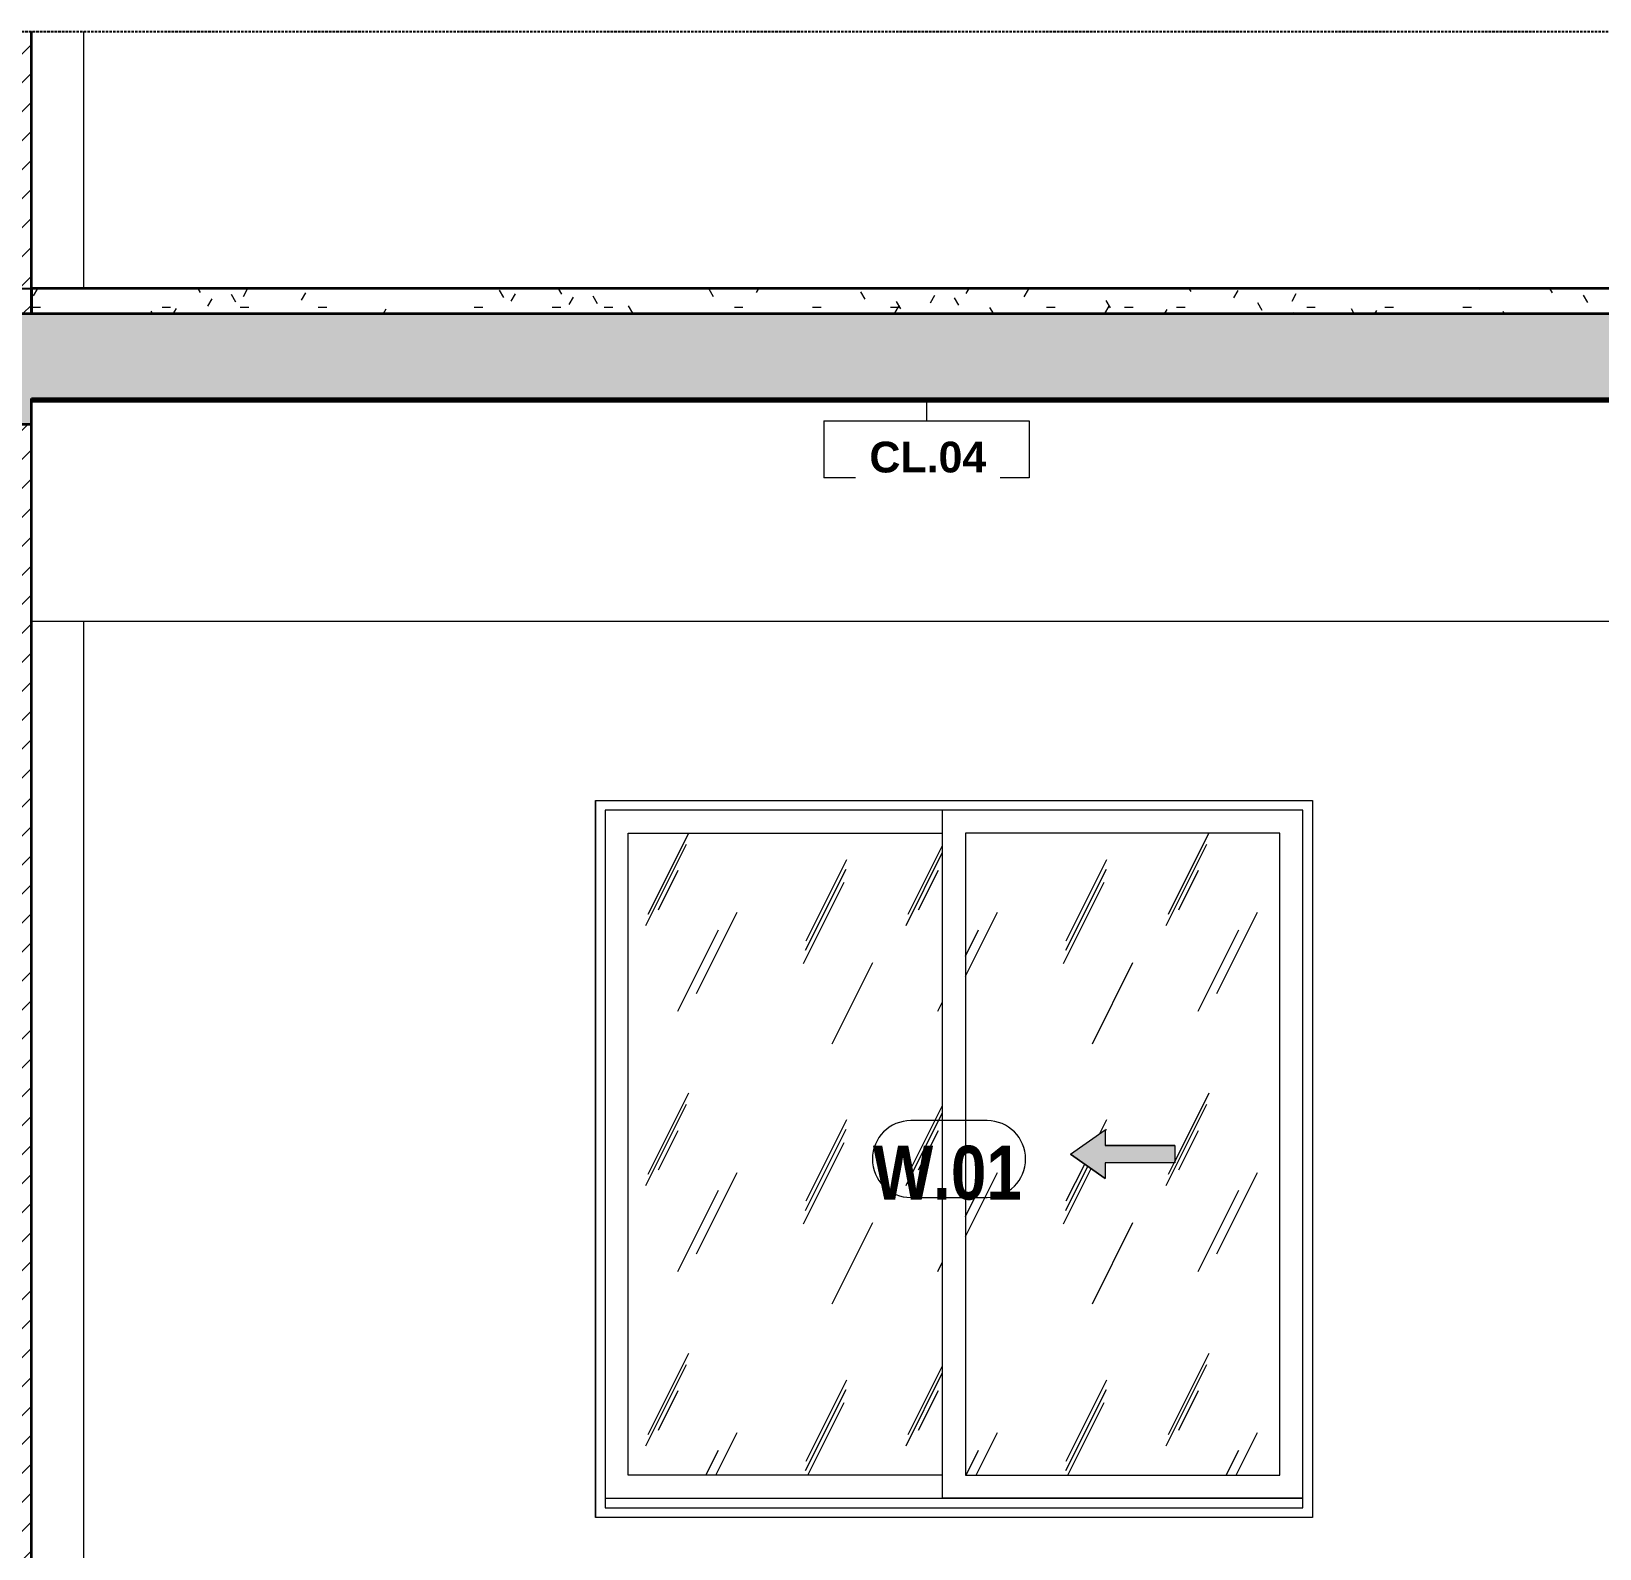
# Model space of a CAD drawing. Header units: millimetres. Extents: x 42054 to 236235, y 253 to 78637.
# Drawn here: x 124228 to 127290, y 3139 to 6102 of the extents above; entities that cross this region are included whole.
import ezdxf

# ---------------------------------------------------------------- set-up
doc = ezdxf.new("R2010")
doc.units = ezdxf.units.MM
for name, pattern in [('Centre', [31.75, 6.35, -4.7625, 15.875, -4.7625]), ('Hidden', [7.14375, 4.7625, -2.38125]), ('IMPORT-CENTER _2_', [40.64, 25.4, -5.08, 5.08, -5.08])]:
    doc.linetypes.add(name, pattern=pattern)
for name, color, linetype, lineweight in [('0-5', 130, 'Continuous', 5), ('A-CLNG-1', 250, 'Continuous', 35), ('A-CLNG-IDEN', 151, 'Continuous', 9), ('A-DETL-GENF', 92, 'Continuous', 18), ('A-DETL-GENF-4', 92, 'Hidden', 25), ('A-DETL-GENF-5', 9, 'Continuous', 18), ('A-DETL-MEDM', 33, 'Continuous', 35), ('A-FLOR-FNSH-1', 250, 'Continuous', 35), ('A-FLOR-LEVL-2', 51, 'Centre', 9), ('A-FLOR-PATT-1', 253, 'Continuous', 18), ('A-FLOR-PATT-3', 67, 'Continuous', 18), ('A-GLAZ', 151, 'Continuous', 18), ('A-GLAZ-IDEN', 152, 'Continuous', 9), ('A-WALL', 113, 'Continuous', 18), ('A-WALL-2', 250, 'Continuous', 35), ('A-WALL-PATT-1', 9, 'Continuous', 18), ('G-IMPT', 8, 'Continuous', 18), ('G-IMPT-5', 8, 'IMPORT-CENTER _2_', 18), ('M-EQPM', 50, 'Continuous', 18), ('M-EQPM-3', 50, 'Continuous', 25), ('S-BEAM-1', 7, 'Continuous', 18), ('S-COLS', 52, 'Continuous', 18)]:
    doc.layers.add(name, color=color, linetype=linetype, lineweight=lineweight)
doc.styles.add('Arial_B_2', font='arialbd.ttf', dxfattribs={"width": 0.85, "height": 105})
doc.styles.add('Arial_B_3', font='arialbd.ttf', dxfattribs={"height": 60})
pattern_1 = [(50, (-63782, 15773.77), (364.368, -31.878), [38.1, -419.1]), (355, (-63782, 15773.77), (-70.486, 382.113), [30.48, -335.28]), (100.451, (-63751.62, 15771.12), (293.885, 350.233), [32.38, -356.18]), (46.184, (-63782, 15875.38), (542.158, -84.086), [57.15, -628.65]), (96.636, (-63736.8, 15868.37), (474.805, 494.855), [48.57, -534.27]), (351.184, (-63782, 15875.4), (474.81, 494.85), [45.72, -502.92]), (21, (-63731.2, 15849.98), (303.2285, -204.5305), [38.1, -419.1]), (326, (-63731.2, 15849.98), (123.604, 368.376), [30.48, -335.28]), (71.451, (-63705.92, 15832.93), (426.834, 163.843), [32.38, -356.18]), (37.5, (-63781.99, 15773.77), (6.1766, 169.1102), [3.353, -327.863, 3.353, -337.007, -336.55]), (37.5, (-63781.99, 15773.77), (6.1766, 169.1102), [-671.576, 3.353, -333.197]), (7.5, (-63781.99, 15773.77), (133.639, 200.3615), [3.353, -190.703, 3.353, -320.243, -128.27]), (7.5, (-63781.99, 15773.77), (133.639, 200.3615), [-517.652, 3.353, -124.917]), (327.5, (-63895.27, 15773.77), (271.1818, -11.4584), [3.353, -123.647, 3.353, -392.887, -525.78]), (327.5, (-63895.27, 15773.77), (271.1818, -11.4584), [-523.24, 3.353, -522.427]), (317.5, (-63946.07, 15773.77), (296.2585, 50.853), [3.353, -161.747, 3.353, -259.791, -373.38]), (317.5, (-63946.07, 15773.77), (296.2585, 50.853), [-428.244, 3.353, -370.027]), (45, (-63781.99, 15773.77), (-125.7236, 125.7236), []), (45, (-63781.99, 15964.27), (-125.7236, 125.7236), [])]
pattern_2 = [(45, (-63781.988, 15773.775), (-28.28427, 28.28427), [])]
pattern_3 = [(63.435, (-63185.23, 15808.55), (-0.0009, 508.0002), [177.488, -958.435]), (63.435, (-63693.23, 15808.55), (-0.0009, 508.0002), [177.488, -958.435]), (63.435, (-62942.05, 15906.7), (-0.0009, 508.0002), [177.488, -958.435]), (63.435, (-63450.05, 15906.7), (-0.0009, 508.0002), [177.488, -958.435]), (63.435, (-62978.86, 15872.05), (-0.0009, 508.0002), [177.488, -958.435]), (63.435, (-63486.86, 15872.05), (-0.0009, 508.0002), [177.488, -958.435]), (63.435, (-63016.38, 16070.47), (-0.0009, 508.0002), [86.267, -1049.655]), (63.435, (-63524.38, 16070.47), (-0.0009, 508.0002), [86.267, -1049.655]), (63.435, (-63040.92, 16039.76), (-0.0009, 508.0002), [177.488, -958.435]), (63.435, (-63548.92, 16039.76), (-0.0009, 508.0002), [177.488, -958.435]), (63.435, (-63036.58, 16061.8), (-0.0009, 508.0002), [177.488, -958.435]), (63.435, (-63544.58, 16061.8), (-0.0009, 508.0002), [177.488, -958.435]), (63.435, (-63241.54, 15965.1), (-0.0009, 508.0002), [177.488, -958.435]), (63.435, (-63749.54, 15965.1), (-0.0009, 508.0002), [177.488, -958.435]), (63.435, (-63237.2, 15991.07), (-0.0009, 508.0002), [177.488, -958.435]), (63.435, (-63745.2, 15991.07), (-0.0009, 508.0002), [177.488, -958.435]), (63.435, (-63236.04, 16009.8), (-0.0009, 508.0002), [177.488, -958.435]), (63.435, (-63744.04, 16009.8), (-0.0009, 508.0002), [177.488, -958.435])]

# ---------------------------------------------------------------- blocks, each defined once
blk = doc.blocks.new('NCV_TKTC_KET CAU_rvt-7-TKCS_CĂN HỘ LOẠI 1A - MẶT CẮT 6')
at = {"layer": 'A-FLOR-PATT-1'}
h = blk.add_hatch(dxfattribs=at)
h.set_pattern_fill('FP_13', color=256, style=0, pattern_type=2)
h.set_pattern_definition(pattern_1)
h.paths.add_polyline_path([(-65032.2, 5380), (-65032.2, 5385), (-68536.9, 5385), (-68536.9, 5380), (-65135.2, 5380)])
h.paths.add_polyline_path([(-70841.9, 5380), (-70111.9, 5380), (-70111.9, 5385), (-70841.9, 5385)])
h.paths.add_polyline_path([(-69835.3, 5500), (-69835.3, 5550), (-69836.9, 5550), (-69836.9, 5500)])
h = blk.add_hatch(dxfattribs=at)
h.set_pattern_fill('FP_13', color=256, style=0, pattern_type=2)
h.set_pattern_definition(pattern_1)
h.paths.add_polyline_path([(-65032.2, 5380), (-65032.2, 5385), (-68536.9, 5385), (-68536.9, 5380), (-65135.2, 5380)])
h.paths.add_polyline_path([(-70841.9, 5380), (-70111.9, 5380), (-70111.9, 5385), (-70841.9, 5385)])
h.paths.add_polyline_path([(-69835.3, 5500), (-69835.3, 5550), (-69836.9, 5550), (-69836.9, 5500)])
at = {"layer": 'A-FLOR-FNSH-1'}
blk.add_line((-68536.9, 5380), (-65032.2, 5380), dxfattribs=at)
at = {"layer": 'S-BEAM-1'}
blk.add_line((-68536.9, 4950), (-64936.9, 4950), dxfattribs=at)
blk = doc.blocks.new('NCV_TKTC_TANG 2_rvt-6-TKCS_CĂN HỘ LOẠI 1A - MẶT CẮT 6')
at = {"layer": 'A-FLOR-PATT-3'}
h = blk.add_hatch(dxfattribs=at)
h.set_pattern_fill('FP_15', color=256, style=0, pattern_type=2)
h.set_pattern_definition([(0, (-63781.99, 15773.775), (203.2, 50.8), [16.764, -135.636, 16.764, -135.636, -812.8]), (0, (-63781.99, 15773.775), (203.2, 50.8), [-304.8, 16.764, -288.036, 16.764, -135.636, -355.6]), (0, (-63781.99, 15773.775), (203.2, 50.8), [-762, 16.764, -84.836, 16.764, -237.236]), (120, (-63705.79, 15799.175), (-145.5941, 150.57636), [16.764, -135.636, 16.764, -948.436]), (120, (-63705.79, 15799.175), (-145.5941, 150.57636), [-169.164, -135.636, 16.764, -288.036, -508]), (120, (-63705.79, 15799.175), (-145.5941, 150.57636), [-609.6, 16.764, -135.636, 16.764, -338.836]), (120, (-63705.79, 15799.175), (-145.5941, 150.57636), [-778.764, -84.836, 16.764, -237.236]), (240, (-63680.39, 15900.775), (-57.6059, -201.37636), [16.764, -135.636, 16.764, -948.436]), (240, (-63680.39, 15900.775), (-57.6059, -201.37636), [-169.164, -135.636, 16.764, -288.036, -508]), (240, (-63680.39, 15900.775), (-57.6059, -201.37636), [-609.6, 16.764, -135.636, 16.764, -338.836]), (240, (-63680.39, 15900.775), (-57.6059, -201.37636), [-778.764, -84.836, 16.764, -237.236])])
h.paths.add_polyline_path([(-68435.3, 5550), (-64936.9, 5550), (-64936.9, 5600), (-68536.9, 5600), (-68536.9, 5550)])
at = {"layer": 'A-WALL-PATT-1'}
h = blk.add_hatch(dxfattribs=at)
h.set_pattern_fill('FP_14', color=256, style=0, pattern_type=2)
h.set_pattern_definition(pattern_2)
h.paths.add_polyline_path([(-68635.3, 5550), (-68536.9, 5550), (-68536.9, 6101.8), (-68636.9, 6101.8), (-68636.9, 5550)])
at = {"layer": 'A-FLOR-FNSH-1'}
for p, q in [((-64936.9, 5600), (-68536.9, 5600)), ((-68536.9, 5600), (-68536.9, 5550))]:
    blk.add_line(p, q, dxfattribs=at)
at = {"layer": 'A-WALL-2'}
blk.add_line((-68536.9, 5550), (-68536.9, 6101.8), dxfattribs=at)
blk = doc.blocks.new('NCV_TKTC_TANG 1_rvt-6-TKCS_CĂN HỘ LOẠI 1A - MẶT CẮT 6')
at = {"layer": 'A-WALL-PATT-1'}
h = blk.add_hatch(dxfattribs=at)
h.set_pattern_fill('FP_14', color=256, style=0, pattern_type=2)
h.set_pattern_definition(pattern_2)
h.paths.add_polyline_path([(-68635.3, 2150), (-68536.9, 2150), (-68536.9, 5335), (-68635.3, 5335), (-68635.3, 5330.8), (-68636.9, 5330), (-68636.9, 2150)])
at = {"layer": 'A-CLNG-1'}
blk.add_line((-68536.9, 5380), (-65032.2, 5380), dxfattribs=at)
at = {"layer": 'A-WALL-2'}
blk.add_line((-68536.9, 2150), (-68536.9, 5335), dxfattribs=at)
blk = doc.blocks.new('1_FAMILY RVT - W01-WxH 1400x1400xmm-389822-TKCS_CĂN HỘ LOẠI 1A - MẶT CẮT 6')
at = {"layer": 'A-GLAZ'}
h = blk.add_hatch(dxfattribs=at)
h.set_pattern_fill('FP_25', color=256, style=0, pattern_type=2)
h.set_pattern_definition(pattern_3)
h.paths.add_polyline_path([(-67144.8, 3282.6), (-66757.5, 3282.6), (-66757.5, 4536.5), (-67371.8, 4536.5), (-67371.8, 3282.6)])
h = blk.add_hatch(dxfattribs=at)
h.set_pattern_fill('FP_25', color=256, style=0, pattern_type=2)
h.set_pattern_definition(pattern_3)
h.paths.add_polyline_path([(-66713.1, 3282.6), (-66098.8, 3282.6), (-66098.8, 4536.5), (-66713.1, 4536.5), (-66713.1, 3864.6)])
h.paths.add_polyline_path([(-66439.8, 3862.1), (-66507.5, 3909.5), (-66439.8, 3957), (-66439.8, 3926.5), (-66304.3, 3926.5), (-66304.3, 3892.6), (-66439.8, 3892.6), (-66439.8, 3864.6)])
blk.add_hatch(color=256, dxfattribs=at).paths.add_polyline_path([(-66439.8, 3862.1), (-66439.8, 3892.6), (-66304.3, 3892.6), (-66304.3, 3926.5), (-66439.8, 3926.5), (-66439.8, 3957), (-66507.5, 3909.5), (-66443.5, 3864.6)])
at = {"layer": 'A-DETL-GENF'}
for p, q in [((-66507.5, 3909.5), (-66439.8, 3957)), ((-66507.5, 3909.5), (-66439.8, 3957)), ((-66439.8, 3957), (-66439.8, 3926.5)), ((-66439.8, 3957), (-66439.8, 3926.5)), ((-66439.8, 3926.5), (-66304.3, 3926.5)), ((-66304.3, 3926.5), (-66439.8, 3926.5)), ((-66304.3, 3926.5), (-66304.3, 3892.6)), ((-66304.3, 3926.5), (-66304.3, 3892.6)), ((-66439.8, 3862.1), (-66507.5, 3909.5)), ((-66507.5, 3909.5), (-66439.8, 3862.1)), ((-66304.3, 3892.6), (-66439.8, 3892.6)), ((-66439.8, 3892.6), (-66439.8, 3862.1)), ((-66304.3, 3892.6), (-66439.8, 3892.6)), ((-66439.8, 3892.6), (-66439.8, 3862.1))]:
    blk.add_line(p, q, dxfattribs=at)
at = {"layer": 'A-GLAZ'}
for p, q in [((-67435.3, 4600), (-66035.3, 4600)), ((-67435.3, 4600), (-67435.3, 3200)), ((-66035.3, 4600), (-66035.3, 3200)), ((-67416.3, 4581), (-67416.3, 3219)), ((-66054.4, 4581), (-67416.3, 4581)), ((-66757.5, 3238.1), (-66757.5, 4581)), ((-66054.4, 3219), (-66054.4, 4581)), ((-67371.8, 4536.5), (-66757.5, 4536.5)), ((-67371.8, 3282.6), (-67371.8, 4536.5)), ((-66098.8, 4536.5), (-66713.1, 4536.5)), ((-66713.1, 4536.5), (-66713.1, 3282.6)), ((-66098.8, 3282.6), (-66098.8, 4536.5)), ((-66757.5, 3282.6), (-67371.8, 3282.6)), ((-66713.1, 3282.6), (-66098.8, 3282.6)), ((-67416.3, 3238.1), (-66054.4, 3238.1)), ((-67416.3, 3219), (-66054.4, 3219)), ((-66054.4, 3238.1), (-66757.5, 3238.1)), ((-66035.3, 3200), (-67435.3, 3200))]:
    blk.add_line(p, q, dxfattribs=at)
blk = doc.blocks.new('TKTC_XREF_251221_MB TANG 2-7 - TKTC_XREF_260130_MB TANG 2-5_dwg_$cc-4746802-TKCS_CĂN HỘ LOẠI 1A - MẶT CẮT 6')
at = {"layer": 'G-IMPT-5'}
for p, q in [((-66357.5, 5600), (-66478.6, 5600)), ((-66417.6, 5600), (-66418.5, 5600))]:
    blk.add_line(p, q, dxfattribs=at)
at = {"layer": 'M-EQPM'}
for p, q in [((-66373, 5600), (-66463, 5600)), ((-66463, 5600), (-66418, 5600)), ((-66418.3, 5600), (-66418.3, 5600)), ((-66418, 5600), (-66373, 5600))]:
    blk.add_line(p, q, dxfattribs=at)
blk = doc.blocks.new('TKTC_XREF_251221_MB TANG 2-7 - TKTC_XREF_260130_MB TANG 2-5_dwg_CUM U_DN100-4746799-TKCS_CĂN HỘ LOẠI 1A - MẶT CẮT 6')
at = {"layer": 'G-IMPT'}
for p, q in [((-66474.3, 5600), (-66472, 5600)), ((-66473.2, 5600), (-66466.3, 5600)), ((-66472.9, 5600), (-66472.5, 5600)), ((-66363.5, 5600), (-66472.5, 5600)), ((-66472, 5600), (-66467.5, 5600)), ((-66472, 5600), (-66472, 5600)), ((-66471.8, 5600), (-66471, 5600)), ((-66471, 5600), (-66468.5, 5600)), ((-66471, 5600), (-66468.5, 5600)), ((-66471, 5600), (-66468.5, 5600)), ((-66468.5, 5600), (-66467.8, 5600)), ((-66467.5, 5600), (-66465.2, 5600)), ((-66467.4, 5600), (-66467.5, 5600)), ((-66369.9, 5600), (-66466.2, 5600)), ((-66373, 5600), (-66463, 5600)), ((-66371.7, 5600), (-66369.4, 5600)), ((-66370.5, 5600), (-66363.7, 5600)), ((-66369.4, 5600), (-66364.8, 5600)), ((-66369.4, 5600), (-66369.4, 5600)), ((-66369.2, 5600), (-66368.4, 5600)), ((-66368.4, 5600), (-66365.9, 5600)), ((-66368.4, 5600), (-66365.9, 5600)), ((-66368.4, 5600), (-66365.9, 5600)), ((-66365.9, 5600), (-66365.1, 5600)), ((-66364.8, 5600), (-66362.6, 5600)), ((-66364.8, 5600), (-66364.8, 5600)), ((-66363.9, 5600), (-66363.5, 5600))]:
    blk.add_line(p, q, dxfattribs=at)
at = {"layer": 'G-IMPT', "flags": 128}
for points in [[(-66474.3, 5600), (-66475.8, 5600), (-66475.8, 5600), (-66463.6, 5600), (-66463.6, 5600), (-66465.2, 5600)], [(-66465.2, 5600), (-66465.2, 5600), (-66474.3, 5600), (-66474.3, 5600)], [(-66471.8, 5600), (-66471.8, 5600), (-66467.8, 5600), (-66467.7, 5600)], [(-66466.5, 5600), (-66466.2, 5600), (-66463, 5600)], [(-66371.6, 5600), (-66373.1, 5600), (-66373.1, 5600), (-66361, 5600), (-66361, 5600), (-66362.5, 5600)], [(-66370.2, 5600), (-66369.9, 5600), (-66373, 5600)], [(-66362.6, 5600), (-66362.5, 5600), (-66371.6, 5600), (-66371.7, 5600)], [(-66369.1, 5600), (-66369.2, 5600), (-66365.1, 5600), (-66365.1, 5600)]]:
    blk.add_lwpolyline(points, dxfattribs=at)
blk = doc.blocks.new('TKTC_XREF_251221_MB TANG 2-7 - TKTC_XREF_260130_MB TANG 2-5_dwg_$cc-4746798-TKCS_CĂN HỘ LOẠI 1A - MẶT CẮT 6')
at = {"layer": 'G-IMPT-5'}
for p, q in [((-66581.7, 5600), (-66734.8, 5600)), ((-66658.2, 5600), (-66658.3, 5600))]:
    blk.add_line(p, q, dxfattribs=at)
at = {"layer": 'M-EQPM'}
for p, q in [((-66601.4, 5600), (-66715.1, 5600)), ((-66715.1, 5600), (-66658.2, 5600)), ((-66658.3, 5600), (-66658.3, 5600)), ((-66658.2, 5600), (-66601.4, 5600))]:
    blk.add_line(p, q, dxfattribs=at)
blk = doc.blocks.new('TKTC_XREF_251221_MB TANG 2-7 - TKTC_XREF_260130_MB TANG 2-5_dwg_CUM U_DN100-V100-TKCS_CĂN HỘ LOẠI 1A - MẶT CẮT 6')
at = {"layer": 'G-IMPT'}
for p, q in [((-66726.9, 5600), (-66729.8, 5600)), ((-66719.7, 5600), (-66728.3, 5600)), ((-66728, 5600), (-66590.3, 5600)), ((-66728, 5600), (-66728, 5600)), ((-66721.2, 5600), (-66726.9, 5600)), ((-66726.9, 5600), (-66726.9, 5600)), ((-66725.6, 5600), (-66726.6, 5600)), ((-66722.4, 5600), (-66725.6, 5600)), ((-66722.4, 5600), (-66725.6, 5600)), ((-66722.4, 5600), (-66725.6, 5600)), ((-66721.5, 5600), (-66722.4, 5600)), ((-66718.3, 5600), (-66721.2, 5600)), ((-66721.2, 5600), (-66721.2, 5600)), ((-66720, 5600), (-66598.3, 5600)), ((-66716, 5600), (-66602.3, 5600)), ((-66597.2, 5600), (-66600.1, 5600)), ((-66590.1, 5600), (-66598.7, 5600)), ((-66591.5, 5600), (-66597.2, 5600)), ((-66597.2, 5600), (-66597.2, 5600)), ((-66596, 5600), (-66596.9, 5600)), ((-66592.8, 5600), (-66596, 5600)), ((-66592.8, 5600), (-66596, 5600)), ((-66592.8, 5600), (-66596, 5600)), ((-66591.8, 5600), (-66592.8, 5600)), ((-66588.6, 5600), (-66591.5, 5600)), ((-66591.5, 5600), (-66591.5, 5600)), ((-66590.4, 5600), (-66590.3, 5600))]:
    blk.add_line(p, q, dxfattribs=at)
at = {"layer": 'G-IMPT', "flags": 128}
for points in [[(-66718.3, 5600), (-66716.4, 5600), (-66716.4, 5600), (-66731.7, 5600), (-66731.7, 5600), (-66729.8, 5600)], [(-66729.8, 5600), (-66729.8, 5600), (-66718.3, 5600), (-66718.3, 5600)], [(-66721.5, 5600), (-66721.5, 5600), (-66726.6, 5600), (-66726.6, 5600)], [(-66720, 5600), (-66720, 5600), (-66716, 5600)], [(-66598.3, 5600), (-66598.3, 5600), (-66602.3, 5600)], [(-66588.6, 5600), (-66586.7, 5600), (-66586.7, 5600), (-66602, 5600), (-66602, 5600), (-66600.1, 5600)], [(-66600.1, 5600), (-66600.1, 5600), (-66588.6, 5600), (-66588.6, 5600)], [(-66591.8, 5600), (-66591.8, 5600), (-66596.9, 5600), (-66596.9, 5600)]]:
    blk.add_lwpolyline(points, dxfattribs=at)
blk = doc.blocks.new('TKTC_XREF_251221_MB TANG 2-7 - TKTC_XREF_260130_MB TANG 2-5_dwg_$cc-4746795-TKCS_CĂN HỘ LOẠI 1A - MẶT CẮT 6')
at = {"layer": 'G-IMPT-5'}
for p, q in [((-66261.3, 5600), (-66108.3, 5600)), ((-66184.7, 5600), (-66184.9, 5600))]:
    blk.add_line(p, q, dxfattribs=at)
at = {"layer": 'M-EQPM'}
for p, q in [((-66184.8, 5600), (-66241.7, 5600)), ((-66241.7, 5600), (-66127.9, 5600)), ((-66184.8, 5600), (-66184.8, 5600)), ((-66127.9, 5600), (-66184.8, 5600))]:
    blk.add_line(p, q, dxfattribs=at)
blk = doc.blocks.new('TKTC_XREF_251221_MB TANG 2-7 - TKTC_XREF_260130_MB TANG 2-5_dwg_$cc-4746801-TKCS_CĂN HỘ LOẠI 1A - MẶT CẮT 6')
at = {"layer": 'G-IMPT-5'}
for p, q in [((-65986.3, 5600), (-66107.4, 5600)), ((-66046.4, 5600), (-66047.3, 5600))]:
    blk.add_line(p, q, dxfattribs=at)
at = {"layer": 'M-EQPM'}
for p, q in [((-66001.9, 5600), (-66091.9, 5600)), ((-66091.9, 5600), (-66046.9, 5600)), ((-66047.2, 5600), (-66047.2, 5600)), ((-66046.9, 5600), (-66001.9, 5600))]:
    blk.add_line(p, q, dxfattribs=at)
blk = doc.blocks.new('TKTC_XREF_251221_MB TANG 2-7 - TKTC_XREF_251221_MB TANG 2-7-2039446-TKCS_CĂN HỘ LOẠI 1A - MẶT CẮT 6')
at = {"layer": 'M-EQPM'}
for p, q in [((-66736.5, 5600), (-66736.2, 5600)), ((-65986.3, 5600), (-66736.5, 5600)), ((-66736.2, 5600), (-65984.3, 5600)), ((-66735.5, 5600), (-66735.2, 5600)), ((-65985.4, 5600), (-66735.5, 5600)), ((-66735.2, 5600), (-65985.1, 5600)), ((-66734.7, 5600), (-66734.5, 5600)), ((-65984.6, 5600), (-66734.7, 5600)), ((-66734.5, 5600), (-65986, 5600)), ((-65986, 5600), (-65986.3, 5600)), ((-65985.1, 5600), (-65985.4, 5600)), ((-65984.3, 5600), (-65984.6, 5600))]:
    blk.add_line(p, q, dxfattribs=at)
at = {"layer": 'M-EQPM-3'}
blk.add_line((-70841.9, 5600), (-60954.4, 5600), dxfattribs=at)
for name, p in [('TKTC_XREF_251221_MB TANG 2-7 - TKTC_XREF_260130_MB TANG 2-5_dwg_$cc-4746798-TKCS_CĂN HỘ LOẠI 1A - MẶT CẮT 6', (-1, 0)), ('TKTC_XREF_251221_MB TANG 2-7 - TKTC_XREF_260130_MB TANG 2-5_dwg_$cc-4746798-TKCS_CĂN HỘ LOẠI 1A - MẶT CẮT 6', (0, 0)), ('TKTC_XREF_251221_MB TANG 2-7 - TKTC_XREF_260130_MB TANG 2-5_dwg_$cc-4746798-TKCS_CĂN HỘ LOẠI 1A - MẶT CẮT 6', (0.8, 0)), ('TKTC_XREF_251221_MB TANG 2-7 - TKTC_XREF_260130_MB TANG 2-5_dwg_CUM U_DN100-V100-TKCS_CĂN HỘ LOẠI 1A - MẶT CẮT 6', (-1, 0)), ('TKTC_XREF_251221_MB TANG 2-7 - TKTC_XREF_260130_MB TANG 2-5_dwg_CUM U_DN100-V100-TKCS_CĂN HỘ LOẠI 1A - MẶT CẮT 6', (0, 0)), ('TKTC_XREF_251221_MB TANG 2-7 - TKTC_XREF_260130_MB TANG 2-5_dwg_CUM U_DN100-V100-TKCS_CĂN HỘ LOẠI 1A - MẶT CẮT 6', (0.8, 0)), ('TKTC_XREF_251221_MB TANG 2-7 - TKTC_XREF_260130_MB TANG 2-5_dwg_$cc-4746802-TKCS_CĂN HỘ LOẠI 1A - MẶT CẮT 6', (-1, 0)), ('TKTC_XREF_251221_MB TANG 2-7 - TKTC_XREF_260130_MB TANG 2-5_dwg_$cc-4746802-TKCS_CĂN HỘ LOẠI 1A - MẶT CẮT 6', (0, 0)), ('TKTC_XREF_251221_MB TANG 2-7 - TKTC_XREF_260130_MB TANG 2-5_dwg_$cc-4746802-TKCS_CĂN HỘ LOẠI 1A - MẶT CẮT 6', (0.8, 0)), ('TKTC_XREF_251221_MB TANG 2-7 - TKTC_XREF_260130_MB TANG 2-5_dwg_CUM U_DN100-4746799-TKCS_CĂN HỘ LOẠI 1A - MẶT CẮT 6', (-1, 0)), ('TKTC_XREF_251221_MB TANG 2-7 - TKTC_XREF_260130_MB TANG 2-5_dwg_CUM U_DN100-4746799-TKCS_CĂN HỘ LOẠI 1A - MẶT CẮT 6', (0, 0)), ('TKTC_XREF_251221_MB TANG 2-7 - TKTC_XREF_260130_MB TANG 2-5_dwg_CUM U_DN100-4746799-TKCS_CĂN HỘ LOẠI 1A - MẶT CẮT 6', (0.8, 0)), ('TKTC_XREF_251221_MB TANG 2-7 - TKTC_XREF_260130_MB TANG 2-5_dwg_$cc-4746795-TKCS_CĂN HỘ LOẠI 1A - MẶT CẮT 6', (-1, 0)), ('TKTC_XREF_251221_MB TANG 2-7 - TKTC_XREF_260130_MB TANG 2-5_dwg_$cc-4746795-TKCS_CĂN HỘ LOẠI 1A - MẶT CẮT 6', (0, 0)), ('TKTC_XREF_251221_MB TANG 2-7 - TKTC_XREF_260130_MB TANG 2-5_dwg_$cc-4746795-TKCS_CĂN HỘ LOẠI 1A - MẶT CẮT 6', (0.8, 0)), ('TKTC_XREF_251221_MB TANG 2-7 - TKTC_XREF_260130_MB TANG 2-5_dwg_CUM U_DN100-V100-TKCS_CĂN HỘ LOẠI 1A - MẶT CẮT 6', (473.4, 0)), ('TKTC_XREF_251221_MB TANG 2-7 - TKTC_XREF_260130_MB TANG 2-5_dwg_CUM U_DN100-V100-TKCS_CĂN HỘ LOẠI 1A - MẶT CẮT 6', (474.3, 0)), ('TKTC_XREF_251221_MB TANG 2-7 - TKTC_XREF_260130_MB TANG 2-5_dwg_CUM U_DN100-V100-TKCS_CĂN HỘ LOẠI 1A - MẶT CẮT 6', (475.1, 0)), ('TKTC_XREF_251221_MB TANG 2-7 - TKTC_XREF_260130_MB TANG 2-5_dwg_$cc-4746801-TKCS_CĂN HỘ LOẠI 1A - MẶT CẮT 6', (-1, 0)), ('TKTC_XREF_251221_MB TANG 2-7 - TKTC_XREF_260130_MB TANG 2-5_dwg_$cc-4746801-TKCS_CĂN HỘ LOẠI 1A - MẶT CẮT 6', (0, 0)), ('TKTC_XREF_251221_MB TANG 2-7 - TKTC_XREF_260130_MB TANG 2-5_dwg_$cc-4746801-TKCS_CĂN HỘ LOẠI 1A - MẶT CẮT 6', (0.8, 0)), ('TKTC_XREF_251221_MB TANG 2-7 - TKTC_XREF_260130_MB TANG 2-5_dwg_CUM U_DN100-4746799-TKCS_CĂN HỘ LOẠI 1A - MẶT CẮT 6', (370.2, 0)), ('TKTC_XREF_251221_MB TANG 2-7 - TKTC_XREF_260130_MB TANG 2-5_dwg_CUM U_DN100-4746799-TKCS_CĂN HỘ LOẠI 1A - MẶT CẮT 6', (371.1, 0)), ('TKTC_XREF_251221_MB TANG 2-7 - TKTC_XREF_260130_MB TANG 2-5_dwg_CUM U_DN100-4746799-TKCS_CĂN HỘ LOẠI 1A - MẶT CẮT 6', (371.9, 0))]:
    blk.add_blockref(name, p)
blk = doc.blocks.new('BORDER VIEW - BORDER VIEW-3683200-TKCS_CĂN HỘ LOẠI 1A - MẶT CẮT 6')
at = {"layer": 'A-DETL-GENF-4'}
blk.add_line((-70691.9, 6101.8), (-61104.4, 6101.8), dxfattribs=at)
blk = doc.blocks.new('SSA-WINDOW TAG - 10-2062020-TKCS_CĂN HỘ LOẠI 1A - MẶT CẮT 6')
at = {"layer": 'A-GLAZ-IDEN'}
for p, q in [((-66670.5, 3975), (-66819.7, 3975)), ((-66819.7, 3825), (-66670.5, 3825))]:
    blk.add_line(p, q, dxfattribs=at)
for centre, start, end in [((-66819.7, 3900), 90, 270), ((-66670.5, 3900), 270, 90)]:
    blk.add_arc(centre, 75, start, end, dxfattribs=at)
blk = doc.blocks.new('M_Ceiling Tag w Height - M_Ceiling Tag-4076437-TKCS_CĂN HỘ LOẠI 1A - MẶT CẮT 6')
at = {"layer": 'A-CLNG-IDEN'}
for p, q in [((-66989.7, 5341.4), (-66989.7, 5230.2)), ((-66989.7, 5341.4), (-66588.6, 5341.4)), ((-66588.6, 5341.4), (-66588.6, 5230.2)), ((-66588.6, 5230.2), (-66989.7, 5230.2))]:
    blk.add_line(p, q, dxfattribs=at)

msp = doc.modelspace()

# ---------------------------------------------------------------- hatches: boundary and pattern name
at = {"layer": 'A-DETL-GENF-5'}
h = msp.add_hatch(dxfattribs=at)
h.set_pattern_fill('FP_13', color=256, style=0, pattern_type=2)
h.set_pattern_definition([(50, (128982.67, 15773.77), (364.368, -31.878), [38.1, -419.1]), (355, (128982.67, 15773.77), (-70.486, 382.113), [30.48, -335.28]), (100.451, (129013.03, 15771.12), (293.885, 350.233), [32.38, -356.18]), (46.184, (128982.67, 15875.38), (542.158, -84.086), [57.15, -628.65]), (96.636, (129027.85, 15868.37), (474.805, 494.855), [48.57, -534.27]), (351.184, (128982.67, 15875.4), (474.81, 494.85), [45.72, -502.92]), (21, (129033.47, 15849.98), (303.2285, -204.5305), [38.1, -419.1]), (326, (129033.47, 15849.98), (123.604, 368.376), [30.48, -335.28]), (71.451, (129058.74, 15832.93), (426.834, 163.843), [32.38, -356.18]), (37.5, (128982.67, 15773.77), (6.1766, 169.1102), [3.353, -327.863, 3.353, -337.007, -336.55]), (37.5, (128982.67, 15773.77), (6.1766, 169.1102), [-671.576, 3.353, -333.197]), (7.5, (128982.67, 15773.77), (133.639, 200.3615), [3.353, -190.703, 3.353, -320.243, -128.27]), (7.5, (128982.67, 15773.77), (133.639, 200.3615), [-517.652, 3.353, -124.917]), (327.5, (128869.38, 15773.77), (271.1818, -11.4584), [3.353, -123.647, 3.353, -392.887, -525.78]), (327.5, (128869.38, 15773.77), (271.1818, -11.4584), [-523.24, 3.353, -522.427]), (317.5, (128818.58, 15773.77), (296.2585, 50.853), [3.353, -161.747, 3.353, -259.791, -373.38]), (317.5, (128818.58, 15773.77), (296.2585, 50.853), [-428.244, 3.353, -370.027]), (45, (128982.67, 15773.77), (-125.7236, 125.7236), []), (45, (128982.67, 15964.27), (-125.7236, 125.7236), [])])
h.paths.add_polyline_path([(131127.7, 4950), (131233.2, 4950), (131233.2, 5330), (131810.2, 5330), (131810.2, 5500), (131129.3, 5500), (131129.3, 5550), (124127.7, 5550), (124127.7, 5500), (122927.7, 5500), (122927.7, 5550), (121922.7, 5550), (121922.7, 5385), (122652.7, 5385), (122652.7, 4951.3), (123152.7, 4951.3), (123152.7, 5335), (124227.7, 5335), (124227.7, 5385), (127732.4, 5385), (127732.4, 5150), (127932.7, 5150), (127932.7, 5380), (130833.2, 5380), (130833.2, 4950), (130927.7, 4950)])

# ---------------------------------------------------------------- linework, layer by layer
at = {"layer": 'A-CLNG-IDEN'}
msp.add_line((125975.5, 5380.2), (125975.5, 5341.4), dxfattribs=at)
at = {"layer": 'A-DETL-MEDM'}
for p, q in [((131129.3, 5550), (124127.7, 5550)), ((124227.7, 5335), (124227.7, 5385)), ((124227.7, 5385), (127732.4, 5385)), ((123152.7, 5335), (124227.7, 5335))]:
    msp.add_line(p, q, dxfattribs=at)
at = {"layer": 'A-FLOR-LEVL-2'}
msp.add_line((121529.2, 5600), (132451.1, 5600), dxfattribs=at)
at = {"layer": 'A-WALL'}
for p, q in [((124329.3, 6101.8), (124329.3, 5600)), ((124329.3, 4950), (124329.3, 2200)), ((125329.3, 3200), (125329.3, 4600)), ((125329.3, 4600), (126729.3, 4600)), ((126729.3, 4600), (126729.3, 3200)), ((126729.3, 3200), (125329.3, 3200))]:
    msp.add_line(p, q, dxfattribs=at)
at = {"layer": 'S-COLS'}
msp.add_line((124329.3, 6101.8), (124329.3, 5600), dxfattribs=at)

# ---------------------------------------------------------------- block references
at = {"layer": '0-5'}
for name in ['NCV_TKTC_KET CAU_rvt-7-TKCS_CĂN HỘ LOẠI 1A - MẶT CẮT 6', 'NCV_TKTC_TANG 2_rvt-6-TKCS_CĂN HỘ LOẠI 1A - MẶT CẮT 6', 'NCV_TKTC_TANG 1_rvt-6-TKCS_CĂN HỘ LOẠI 1A - MẶT CẮT 6']:
    msp.add_blockref(name, (192764.7, 0), dxfattribs=at)
at = {"layer": 'A-CLNG-IDEN'}
msp.add_blockref('M_Ceiling Tag w Height - M_Ceiling Tag-4076437-TKCS_CĂN HỘ LOẠI 1A - MẶT CẮT 6', (192764.7, 0), dxfattribs=at)
at = {"layer": 'A-DETL-GENF'}
msp.add_blockref('BORDER VIEW - BORDER VIEW-3683200-TKCS_CĂN HỘ LOẠI 1A - MẶT CẮT 6', (192764.7, 0), dxfattribs=at)
at = {"layer": 'A-GLAZ'}
msp.add_blockref('1_FAMILY RVT - W01-WxH 1400x1400xmm-389822-TKCS_CĂN HỘ LOẠI 1A - MẶT CẮT 6', (192764.7, 0), dxfattribs=at)
at = {"layer": 'A-GLAZ-IDEN'}
msp.add_blockref('SSA-WINDOW TAG - 10-2062020-TKCS_CĂN HỘ LOẠI 1A - MẶT CẮT 6', (192764.7, 0), dxfattribs=at)
at = {"layer": 'M-EQPM'}
msp.add_blockref('TKTC_XREF_251221_MB TANG 2-7 - TKTC_XREF_251221_MB TANG 2-7-2039446-TKCS_CĂN HỘ LOẠI 1A - MẶT CẮT 6', (192764.7, 0), dxfattribs=at)

# ---------------------------------------------------------------- texts
at = {"layer": 'A-GLAZ-IDEN', "insert": (126016.5, 3872.7), "char_height": 105, "width": 300.9, "attachment_point": 5, "line_spacing_factor": 0.936439, "style": 'Arial_B_2'}
msp.add_mtext('\\pt2.1252,4.2504,6.37455,8.49975,10.62495,12.75015,14.87535,16.9995,19.1247,21.2499,23.3751,25.5003,27.6255,29.74965,31.87485,34.00005,36.12525,38.25045,40.3746,42.4998,44.625,46.7502,48.8754,50.99955,53.12475,55.24995,57.37515,59.50035,61.6245,63.7497,65.8749,68.0001;W.01', dxfattribs=at)

# ---------------------------------------------------------------- next in the draw order: texts
at = {"layer": 'A-CLNG-IDEN', "insert": (125978.3, 5270.2), "char_height": 60, "width": 251.5, "attachment_point": 5, "line_spacing_factor": 0.936439, "style": 'Arial_B_3', "bg_fill": 3, "box_fill_scale": 1.25, "bg_fill_color": 256, "bg_fill_true_color": 13158600, "bg_fill_transparency": 0}
msp.add_mtext('\\pt634.9998,1270.0002,1905,2539.9998,3175.0002,3810,4444.9998,5080.0002,5715,6349.9998,6985.0002,7620,8254.9998,8890.0002,9525,10159.9998,10795.0002,11430,12064.9998,12700.0002,13335,13969.9998,14605.0002,15240,15874.9998,16510.0002,17145,17779.9998,18415.0002,19050,19684.9998,20320.0002;CL.04', dxfattribs=at)

doc.saveas('drawing.dxf')
